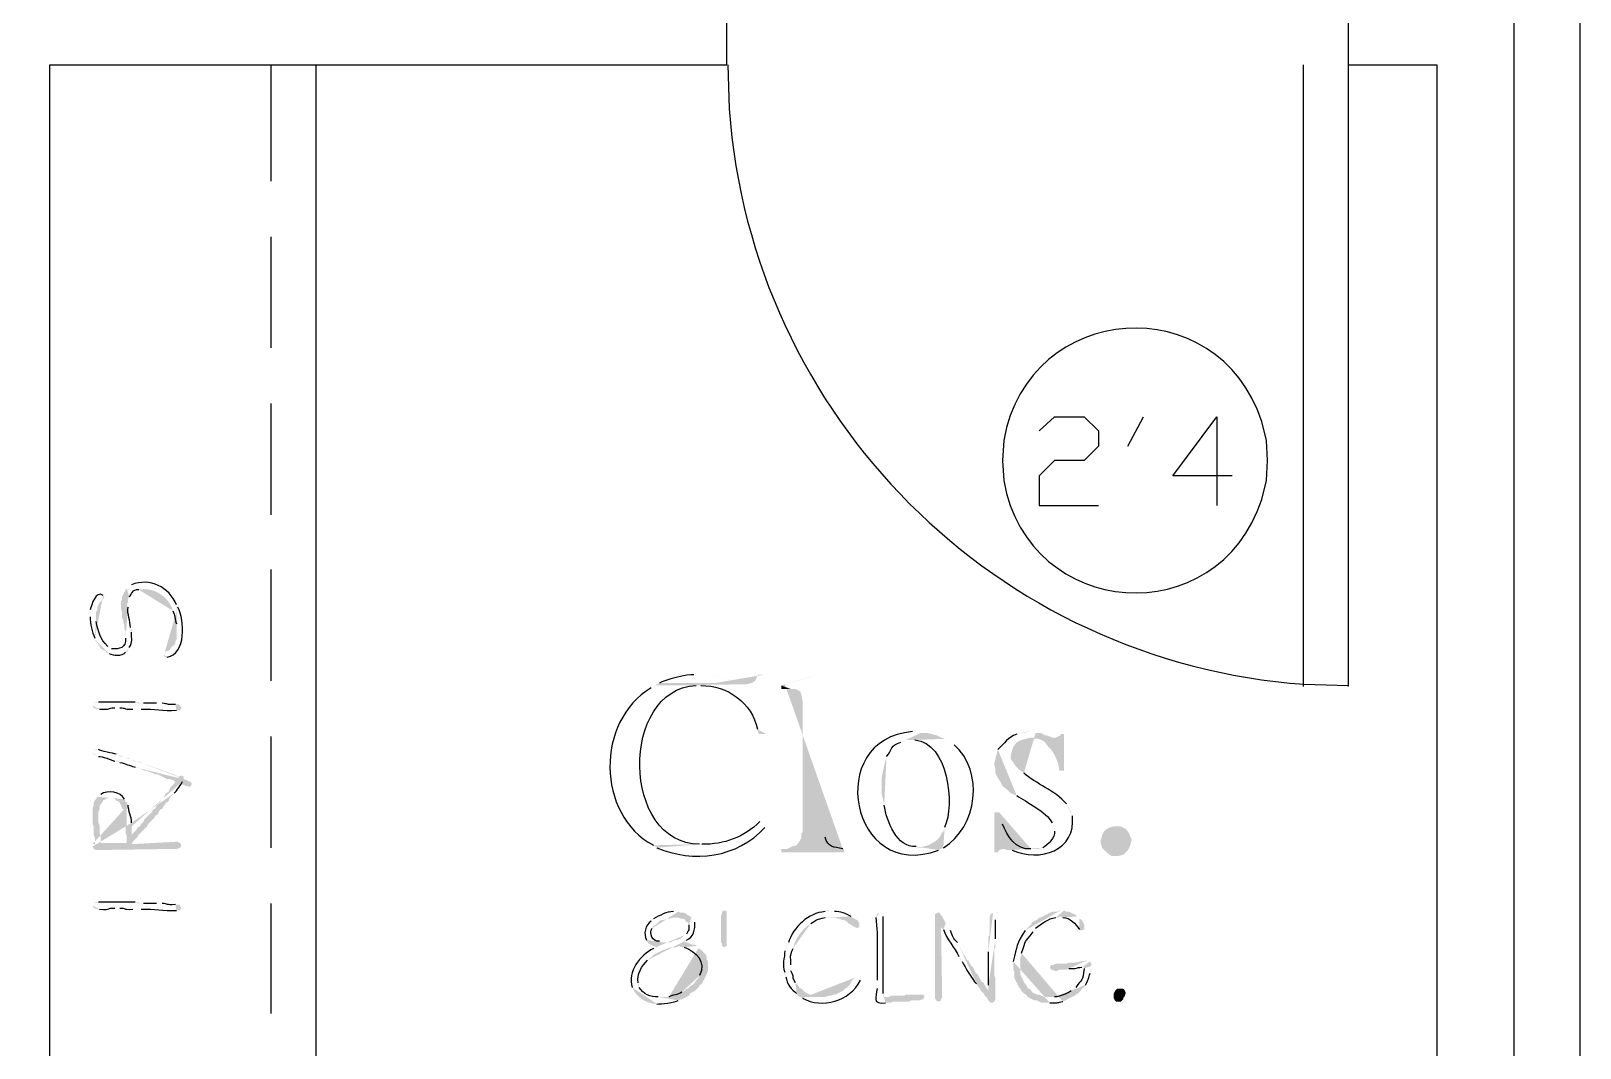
# Model space of a CAD drawing. Header units: inches. Extents: x -167 to 6071, y -6287 to -2731.
# Drawn here: x 1023.6 to 1093.4, y -5789.9 to -5744.1 of the extents above; entities that cross this region are included whole.
import ezdxf

# ---------------------------------------------------------------- set-up
doc = ezdxf.new("R2010")
doc.units = ezdxf.units.IN
doc.header["$LTSCALE"] = 96
doc.header["$MEASUREMENT"] = 0
doc.layers.add('PDF_Geometry', color=7, linetype='Continuous', true_color=0x4a4a4a)
doc.layers.add('PDF_Solid Fills', color=7, linetype='Continuous')

msp = doc.modelspace()

# ---------------------------------------------------------------- hatches: boundary and pattern name
at = {"layer": 'PDF_Solid Fills', "transparency": 33554559}
h = msp.add_hatch(color=256, dxfattribs=at)
h.paths.add_polyline_path([(1026.463, -5771.455), (1026.517, -5771.562), (1026.623, -5771.669), (1026.677, -5771.775), (1026.73, -5771.882), (1026.943, -5771.989), (1026.997, -5772.095), (1027.103, -5772.095)], flags=0)
h.paths.add_polyline_path([(1027.85, -5772.042), (1027.957, -5771.989), (1027.957, -5771.935), (1028.01, -5771.829)], flags=0)
h.paths.add_polyline_path([(1028.117, -5771.135), (1028.117, -5771.029), (1028.063, -5770.922)], flags=0)
h.paths.add_polyline_path([(1027.957, -5770.015), (1027.903, -5769.909), (1027.903, -5769.162), (1027.85, -5769.215), (1027.85, -5771.402)], flags=0)
h.paths.add_polyline_path([(1027.21, -5771.882), (1027.103, -5771.829), (1027.05, -5771.775)], flags=0)
h.paths.add_polyline_path([(1026.517, -5770.655), (1026.517, -5770.389)], flags=0)
for points in [[(1027.637, -5769.909), (1027.637, -5770.069), (1027.69, -5770.229), (1027.69, -5770.495), (1027.743, -5770.602), (1027.743, -5770.709), (1027.797, -5770.815), (1027.797, -5770.975), (1027.85, -5771.082), (1027.85, -5771.402), (1027.85, -5769.215), (1027.743, -5769.429), (1027.69, -5769.535), (1027.69, -5769.642), (1027.637, -5769.749)], [(1070.143, -5775.722), (1069.983, -5775.722), (1069.983, -5775.775), (1069.77, -5775.882), (1068.65, -5775.882), (1068.757, -5775.935), (1068.97, -5775.935), (1069.13, -5775.989), (1069.29, -5776.095), (1069.397, -5776.255), (1069.557, -5776.415), (1069.663, -5776.575), (1069.77, -5776.789), (1069.877, -5777.055), (1069.93, -5777.375), (1070.143, -5777.375)], [(1026.357, -5779.349), (1026.357, -5779.775), (1026.41, -5779.882), (1026.41, -5780.255), (1026.463, -5780.415), (1026.463, -5780.682), (1026.517, -5778.655), (1026.463, -5778.709), (1026.41, -5778.815), (1026.41, -5778.922), (1026.357, -5779.082), (1026.357, -5779.189)], [(1073.183, -5780.522), (1073.13, -5780.735), (1073.023, -5780.949), (1072.97, -5781.002), (1072.81, -5781.162), (1072.597, -5781.215), (1072.277, -5781.215), (1072.063, -5781.055), (1072.01, -5781.002), (1071.85, -5780.842), (1071.797, -5780.629), (1071.797, -5780.522), (1071.85, -5780.309), (1071.957, -5780.095), (1072.01, -5780.042), (1072.17, -5779.935), (1072.383, -5779.882), (1072.703, -5779.882), (1072.917, -5779.989), (1072.97, -5780.042), (1073.077, -5780.202), (1073.183, -5780.469)], [(1054.943, -5783.935), (1054.943, -5785.269), (1054.837, -5785.322), (1054.73, -5785.269), (1054.73, -5785.162), (1054.677, -5785.109), (1054.677, -5783.935), (1054.73, -5783.775), (1054.73, -5783.722), (1054.837, -5783.669), (1054.943, -5783.722)], [(1060.597, -5783.989), (1059.583, -5783.989), (1059.85, -5783.989), (1059.957, -5784.042), (1060.063, -5784.042), (1060.117, -5784.095), (1060.223, -5784.095), (1060.33, -5784.149), (1060.437, -5784.255), (1060.543, -5784.309), (1060.597, -5784.362), (1060.703, -5784.415), (1060.81, -5784.469), (1060.917, -5784.415), (1060.917, -5784.255), (1060.863, -5784.149), (1060.81, -5784.095), (1060.703, -5784.042)], [(1064.437, -5783.775), (1064.33, -5783.829), (1064.33, -5787.615), (1064.383, -5787.722), (1064.49, -5787.775), (1064.597, -5787.722), (1064.597, -5787.669), (1064.65, -5787.562), (1064.597, -5784.362), (1064.81, -5784.255), (1064.757, -5784.149), (1064.65, -5783.935), (1064.597, -5783.882), (1064.543, -5783.775)], [(1063.637, -5787.455), (1062.997, -5787.455), (1062.943, -5787.509), (1062.357, -5787.509), (1062.25, -5787.562), (1061.983, -5787.562), (1063.85, -5787.562), (1063.797, -5787.455), (1063.743, -5787.455)], [(1072.597, -5787.775), (1072.49, -5787.775), (1072.437, -5787.722), (1072.383, -5787.615), (1072.383, -5787.402), (1072.437, -5787.295), (1072.543, -5787.189), (1072.81, -5787.189), (1072.863, -5787.242), (1072.917, -5787.349), (1072.917, -5787.402), (1072.863, -5787.562), (1072.81, -5787.615), (1072.81, -5787.669), (1072.703, -5787.775)]]:
    msp.add_hatch(color=256, dxfattribs=at).paths.add_polyline_path(points)
h = msp.add_hatch(color=256, dxfattribs=at)
h.paths.add_polyline_path([(1027.903, -5769.162), (1027.903, -5769.909), (1027.957, -5769.749), (1027.957, -5769.642), (1028.01, -5769.535)], flags=0)
h.paths.add_polyline_path([(1029.983, -5770.175, 0.376559), (1028.437, -5769.215)], flags=0)
h.paths.add_polyline_path([(1030.143, -5770.762), (1030.143, -5771.135), (1030.143, -5769.909)], flags=0)
h.paths.add_polyline_path([(1028.117, -5769.002), (1028.01, -5769.109)], flags=0)
h = msp.add_hatch(color=256, dxfattribs=at)
h.paths.add_polyline_path([(1026.25, -5770.389), (1026.25, -5770.442)], flags=0)
h.paths.add_polyline_path([(1026.463, -5771.402), (1026.463, -5771.455), (1026.517, -5770.389), (1026.517, -5770.229), (1026.57, -5770.122), (1026.57, -5770.015), (1026.623, -5769.909), (1026.677, -5769.802), (1026.783, -5769.695), (1026.783, -5769.642), (1026.837, -5769.642), (1026.89, -5769.535), (1026.837, -5769.482)], flags=0)
h.paths.add_polyline_path([(1026.25, -5770.122), (1026.25, -5770.282)], flags=0)
h = msp.add_hatch(color=256, dxfattribs=at)
h.paths.add_polyline_path([(1029.557, -5772.149), (1029.61, -5772.255), (1029.717, -5772.255)], flags=0)
h.paths.add_polyline_path([(1030.197, -5770.015), (1030.143, -5769.909), (1030.143, -5771.455), (1030.09, -5771.562), (1030.09, -5771.615), (1030.037, -5771.722), (1029.93, -5771.775), (1029.877, -5771.882), (1029.77, -5771.989), (1029.663, -5771.989), (1029.61, -5772.042)], flags=0)
h = msp.add_hatch(color=256, dxfattribs=at)
h.paths.add_polyline_path([(1051.69, -5773.535), (1051.53, -5773.642)], flags=0)
h.paths.add_polyline_path([(1051.637, -5780.735), (1053.823, -5780.682), (1053.717, -5780.682)], flags=0)
h.paths.add_polyline_path([(1053.557, -5773.535), (1053.77, -5773.535)], flags=0)
h = msp.add_hatch(color=256, dxfattribs=at)
h.paths.add_polyline_path([(1056.597, -5773.055), (1056.33, -5773.055), (1056.33, -5773.109), (1056.223, -5773.322), (1056.063, -5773.429), (1055.85, -5773.482), (1051.69, -5773.535), (1053.77, -5773.535)], flags=0)
h.paths.add_polyline_path([(1056.33, -5775.509), (1056.383, -5775.722), (1056.703, -5775.722)], flags=0)
h = msp.add_hatch(color=256, dxfattribs=at)
h.paths.add_polyline_path([(1053.61, -5773.055), (1053.45, -5773.055)], flags=0)
h.paths.add_polyline_path([(1051.903, -5773.429), (1051.69, -5773.535), (1055.85, -5773.482), (1055.69, -5773.429)], flags=0)
h.paths.add_polyline_path([(1055.69, -5773.429, 0.003622), (1054.09, -5773.055)], flags=0)
h.paths.add_polyline_path([(1054.09, -5773.055), (1053.877, -5773.055)], flags=0)
h = msp.add_hatch(color=256, dxfattribs=at)
h.paths.add_polyline_path([(1059.317, -5772.949), (1059.21, -5773.002)], flags=0)
h.paths.add_polyline_path([(1057.557, -5773.482, 0.008193), (1059.21, -5773.002)], flags=0)
h.paths.add_polyline_path([(1057.557, -5773.482), (1057.397, -5773.535), (1057.823, -5773.695), (1058.037, -5773.695), (1058.25, -5773.802), (1058.303, -5773.962), (1058.357, -5774.229), (1058.357, -5780.149), (1058.303, -5780.202), (1058.303, -5780.415), (1058.197, -5780.575), (1058.09, -5780.735), (1057.877, -5780.789), (1057.663, -5780.895), (1057.397, -5780.895), (1057.397, -5781.055), (1060.223, -5781.055), (1060.223, -5780.895), (1060.17, -5780.895)], flags=0)
h.paths.add_polyline_path([(1059.37, -5780.362), (1059.317, -5780.149)], flags=0)
h = msp.add_hatch(color=256, dxfattribs=at)
h.paths.add_polyline_path([(1026.357, -5774.442), (1026.41, -5774.549), (1026.57, -5774.602), (1026.677, -5774.602)], flags=0)
h.paths.add_polyline_path([(1027.37, -5774.549), (1027.583, -5774.549)], flags=0)
h.paths.add_polyline_path([(1028.17, -5774.602), (1028.543, -5774.602)], flags=0)
h.paths.add_polyline_path([(1030.143, -5774.655), (1030.303, -5774.655), (1030.357, -5774.549), (1030.303, -5774.442), (1030.25, -5774.389), (1030.09, -5774.389)], flags=0)
h.paths.add_polyline_path([(1029.503, -5774.335), (1029.237, -5774.335)], flags=0)
h.paths.add_polyline_path([(1028.65, -5774.335), (1028.383, -5774.335), (1028.277, -5774.282)], flags=0)
h.paths.add_polyline_path([(1026.623, -5774.282), (1026.517, -5774.282), (1026.41, -5774.335)], flags=0)
h = msp.add_hatch(color=256, dxfattribs=at)
h.paths.add_polyline_path([(1063.423, -5775.615), (1063.317, -5775.615)], flags=0)
h.paths.add_polyline_path([(1064.49, -5780.949), (1064.703, -5780.842), (1063.583, -5780.842), (1063.477, -5780.789)], flags=0)
h.paths.add_polyline_path([(1062.037, -5778.922), (1061.983, -5778.655), (1061.93, -5778.442), (1061.93, -5777.642), (1061.983, -5777.375), (1062.09, -5776.949), (1062.143, -5776.735)], flags=0)
h.paths.add_polyline_path([(1062.783, -5776.095), (1062.997, -5775.989), (1063.21, -5775.989), (1064.81, -5775.935), (1064.597, -5775.882), (1064.383, -5775.775), (1063.957, -5775.669), (1063.69, -5775.669)], flags=0)
h = msp.add_hatch(color=256, dxfattribs=at)
h.paths.add_polyline_path([(1068.597, -5775.615), (1068.49, -5775.615), (1068.223, -5775.669), (1068.01, -5775.722)], flags=0)
h.paths.add_polyline_path([(1067.157, -5776.415), (1067.103, -5776.629), (1067.05, -5776.842), (1066.997, -5777.055), (1066.997, -5777.109), (1067.05, -5777.322), (1067.05, -5777.482), (1067.157, -5777.695), (1067.263, -5777.855), (1067.37, -5778.069), (1067.583, -5778.229), (1067.743, -5778.389), (1068.01, -5778.495)], flags=0)
h.paths.add_polyline_path([(1069.61, -5779.722), (1069.663, -5779.882), (1069.717, -5780.095)], flags=0)
h.paths.add_polyline_path([(1069.183, -5780.842), (1068.97, -5780.895), (1067.423, -5780.895), (1067.583, -5780.949), (1067.797, -5780.949)], flags=0)
h.paths.add_polyline_path([(1070.517, -5779.402), (1070.463, -5779.242), (1070.357, -5779.029), (1070.25, -5778.869)], flags=0)
h.paths.add_polyline_path([(1068.33, -5777.482), (1068.117, -5777.322), (1067.957, -5777.162), (1067.85, -5777.002), (1067.743, -5776.842), (1067.743, -5776.682), (1067.797, -5776.469), (1067.85, -5776.309), (1068.01, -5776.095), (1068.223, -5775.989), (1068.65, -5775.882), (1069.77, -5775.882), (1069.61, -5775.882), (1069.343, -5775.775), (1069.29, -5775.775), (1069.077, -5775.669), (1068.863, -5775.669)], flags=0)
h = msp.add_hatch(color=256, dxfattribs=at)
h.paths.add_polyline_path([(1064.81, -5775.935), (1063.21, -5775.989), (1063.423, -5775.989)], flags=0)
h.paths.add_polyline_path([(1064.757, -5779.935), (1064.703, -5780.149), (1064.65, -5780.149), (1064.543, -5780.362), (1064.383, -5780.522), (1064.223, -5780.629), (1064.01, -5780.735), (1063.583, -5780.842), (1064.703, -5780.842)], flags=0)
h.paths.add_polyline_path([(1065.183, -5776.202), (1064.97, -5776.042)], flags=0)
h = msp.add_hatch(color=256, dxfattribs=at)
h.paths.add_polyline_path([(1026.357, -5776.575), (1026.41, -5776.629), (1026.517, -5776.682), (1026.623, -5776.735)], flags=0)
h.paths.add_polyline_path([(1027.37, -5776.949), (1027.477, -5776.949), (1027.583, -5777.002)], flags=0)
h.paths.add_polyline_path([(1028.277, -5777.215), (1028.383, -5777.215), (1028.703, -5777.375), (1028.81, -5777.375), (1028.917, -5777.429), (1029.077, -5777.482), (1029.183, -5777.535), (1029.29, -5777.535), (1029.717, -5777.749), (1029.823, -5777.749), (1029.983, -5777.802), (1030.143, -5777.909), (1030.463, -5778.015), (1030.57, -5778.069), (1030.677, -5778.069), (1030.677, -5778.122), (1030.783, -5778.069), (1030.837, -5777.962), (1030.783, -5777.909), (1030.783, -5777.855), (1030.677, -5777.855), (1030.623, -5777.802)], flags=0)
h.paths.add_polyline_path([(1030.623, -5777.802, 0.021662), (1028.65, -5777.055)], flags=0)
h.paths.add_polyline_path([(1028.65, -5777.055), (1028.543, -5777.002), (1028.383, -5776.949), (1028.277, -5776.949), (1028.063, -5776.842), (1027.957, -5776.842), (1027.85, -5776.789), (1027.743, -5776.735), (1027.637, -5776.735), (1027.53, -5776.682), (1027.423, -5776.629)], flags=0)
h.paths.add_polyline_path([(1026.623, -5776.415), (1026.517, -5776.415), (1026.41, -5776.469)], flags=0)
h = msp.add_hatch(color=256, dxfattribs=at)
h.paths.add_polyline_path([(1028.117, -5779.722), (1028.117, -5780.682), (1028.17, -5780.575), (1028.277, -5780.469), (1028.383, -5780.362), (1028.437, -5780.255), (1028.65, -5780.042), (1028.703, -5779.989), (1028.81, -5779.882), (1028.863, -5779.775), (1028.97, -5779.669), (1029.023, -5779.615), (1029.13, -5779.509), (1029.183, -5779.402), (1029.29, -5779.349), (1029.343, -5779.242), (1029.397, -5779.135), (1029.503, -5779.082), (1029.557, -5778.975), (1029.61, -5778.922), (1029.663, -5778.815), (1029.77, -5778.762), (1029.823, -5778.655), (1029.877, -5778.549), (1030.037, -5778.389)], flags=0)
h.paths.add_polyline_path([(1030.41, -5777.855), (1030.463, -5777.802), (1030.463, -5777.642), (1030.357, -5777.589), (1030.25, -5777.642), (1030.197, -5777.749), (1030.09, -5777.855), (1030.037, -5777.962), (1029.93, -5778.069), (1029.877, -5778.122), (1029.823, -5778.229), (1029.77, -5778.335), (1029.663, -5778.389), (1029.61, -5778.495), (1029.557, -5778.602), (1029.45, -5778.709), (1029.397, -5778.815), (1029.29, -5778.869), (1029.183, -5779.082), (1029.077, -5779.135), (1029.023, -5779.242), (1028.97, -5779.295), (1028.863, -5779.402), (1028.81, -5779.455), (1028.703, -5779.562), (1028.65, -5779.669), (1028.543, -5779.775), (1028.49, -5779.882), (1028.383, -5779.935), (1028.33, -5780.042), (1028.117, -5780.255), (1028.117, -5779.882)], flags=0)
h = msp.add_hatch(color=256, dxfattribs=at)
h.paths.add_polyline_path([(1026.57, -5778.549), (1026.623, -5779.349), (1026.623, -5779.242), (1026.677, -5779.082), (1026.677, -5778.975), (1026.73, -5778.869), (1026.783, -5778.815), (1026.837, -5778.709), (1027.05, -5778.602), (1027.263, -5778.602), (1027.37, -5778.655), (1027.423, -5778.709), (1027.53, -5778.762), (1027.583, -5778.815), (1027.637, -5778.922), (1027.69, -5779.082), (1027.743, -5779.082), (1027.743, -5779.242), (1027.797, -5779.349), (1027.797, -5779.562), (1027.85, -5779.669), (1027.85, -5780.202), (1027.903, -5780.309), (1027.903, -5780.629), (1027.903, -5778.762), (1027.85, -5778.762), (1027.797, -5778.655)], flags=0)
h.paths.add_polyline_path([(1026.73, -5778.442), (1026.623, -5778.495)], flags=0)
h = msp.add_hatch(color=256, dxfattribs=at)
h.paths.add_polyline_path([(1026.357, -5780.789), (1026.41, -5780.895), (1026.517, -5780.949), (1030.143, -5780.895), (1030.197, -5780.895), (1030.303, -5780.842), (1030.357, -5780.735), (1030.303, -5780.629), (1030.197, -5780.575), (1030.143, -5780.575), (1028.117, -5780.682), (1028.117, -5779.722)], flags=0)
h.paths.add_polyline_path([(1027.957, -5778.922), (1027.903, -5778.869), (1027.903, -5780.629), (1026.73, -5780.629), (1026.73, -5780.362), (1026.677, -5780.202), (1026.677, -5779.829), (1026.623, -5779.722), (1026.623, -5779.349), (1026.57, -5778.549), (1026.517, -5778.655), (1026.463, -5780.682), (1026.357, -5780.682)], flags=0)
h = msp.add_hatch(color=256, dxfattribs=at)
h.paths.add_polyline_path([(1056.65, -5779.509), (1056.437, -5779.669)], flags=0)
h.paths.add_polyline_path([(1053.823, -5780.682), (1051.637, -5780.735), (1051.797, -5780.842)], flags=0)
h.paths.add_polyline_path([(1056.65, -5779.935), (1056.863, -5779.775)], flags=0)
h = msp.add_hatch(color=256, dxfattribs=at)
h.paths.add_polyline_path([(1067.21, -5779.242), (1066.997, -5779.242), (1066.997, -5781.055), (1067.157, -5781.055), (1067.21, -5780.949), (1067.423, -5780.895), (1068.703, -5780.895), (1068.65, -5780.895)], flags=0)
h.paths.add_polyline_path([(1067.37, -5779.775), (1067.263, -5779.509)], flags=0)
h = msp.add_hatch(color=256, dxfattribs=at)
h.paths.add_polyline_path([(1026.357, -5783.455), (1026.41, -5783.562), (1026.57, -5783.615), (1026.677, -5783.615)], flags=0)
h.paths.add_polyline_path([(1027.37, -5783.562), (1027.583, -5783.562)], flags=0)
h.paths.add_polyline_path([(1028.17, -5783.615), (1028.543, -5783.615)], flags=0)
h.paths.add_polyline_path([(1030.143, -5783.669), (1030.303, -5783.669), (1030.357, -5783.562), (1030.303, -5783.455), (1030.25, -5783.402), (1030.09, -5783.402)], flags=0)
h.paths.add_polyline_path([(1029.503, -5783.349), (1029.237, -5783.349)], flags=0)
h.paths.add_polyline_path([(1028.65, -5783.349), (1028.383, -5783.349), (1028.277, -5783.295)], flags=0)
h.paths.add_polyline_path([(1026.623, -5783.295), (1026.517, -5783.295), (1026.41, -5783.349)], flags=0)
h = msp.add_hatch(color=256, dxfattribs=at)
h.paths.add_polyline_path([(1053.343, -5783.989), (1052.597, -5783.989), (1052.757, -5783.989), (1052.863, -5784.042), (1052.97, -5784.042), (1053.077, -5784.095), (1053.077, -5784.149), (1053.183, -5784.202), (1053.237, -5784.309)], flags=0)
h.paths.add_polyline_path([(1053.13, -5784.735), (1053.023, -5784.789), (1052.917, -5784.895), (1052.703, -5785.002), (1052.597, -5785.002), (1052.383, -5785.109), (1051.37, -5785.109), (1051.423, -5785.162), (1051.53, -5785.215), (1051.637, -5785.269), (1051.797, -5785.322), (1051.743, -5785.322), (1051.637, -5785.375)], flags=0)
h.paths.add_polyline_path([(1050.677, -5787.135, 0.291201), (1051.797, -5787.882)], flags=0)
h.paths.add_polyline_path([(1052.757, -5787.722), (1052.863, -5787.669), (1052.917, -5787.669), (1053.023, -5787.615), (1051.957, -5787.562), (1051.85, -5787.562)], flags=0)
h.paths.add_polyline_path([(1050.997, -5787.135), (1050.943, -5787.029), (1050.943, -5786.922)], flags=0)
h.paths.add_polyline_path([(1051.37, -5785.909), (1051.477, -5785.802), (1051.583, -5785.749), (1051.583, -5785.695), (1052.117, -5785.429), (1052.17, -5785.429), (1052.277, -5785.375), (1052.437, -5785.322), (1052.65, -5785.322), (1052.81, -5785.269), (1053.61, -5785.269), (1053.503, -5785.215), (1053.397, -5785.215), (1053.29, -5785.162), (1053.13, -5785.109), (1053.023, -5785.109), (1053.13, -5785.002)], flags=0)
h.paths.add_polyline_path([(1053.503, -5784.202), (1053.45, -5784.095)], flags=0)
h = msp.add_hatch(color=256, dxfattribs=at)
h.paths.add_polyline_path([(1052.65, -5783.722), (1052.543, -5783.722)], flags=0)
h.paths.add_polyline_path([(1051.637, -5784.042), (1051.583, -5784.042), (1051.53, -5784.149)], flags=0)
h.paths.add_polyline_path([(1051.317, -5785.002), (1051.37, -5785.109), (1052.117, -5785.109), (1052.01, -5785.109), (1051.903, -5785.055)], flags=0)
h.paths.add_polyline_path([(1051.583, -5784.469), (1051.637, -5784.362), (1051.743, -5784.309), (1051.85, -5784.202), (1051.903, -5784.149), (1052.01, -5784.095), (1052.117, -5784.095), (1052.223, -5784.042), (1052.383, -5784.042), (1052.49, -5783.989), (1053.343, -5783.989), (1053.29, -5783.935), (1053.183, -5783.882), (1053.13, -5783.829), (1053.023, -5783.775), (1052.863, -5783.775), (1052.757, -5783.722)], flags=0)
h = msp.add_hatch(color=256, dxfattribs=at)
h.paths.add_polyline_path([(1059.583, -5783.669), (1059.477, -5783.669), (1059.37, -5783.722)], flags=0)
h.paths.add_polyline_path([(1057.717, -5785.109), (1057.663, -5785.215), (1057.61, -5785.322), (1057.557, -5785.482)], flags=0)
h.paths.add_polyline_path([(1057.557, -5786.442), (1057.557, -5786.549), (1057.61, -5786.655)], flags=0)
h.paths.add_polyline_path([(1058.09, -5787.402), (1058.143, -5787.509), (1058.25, -5787.562), (1059.263, -5787.562), (1059.157, -5787.562), (1058.997, -5787.509), (1058.89, -5787.509), (1058.783, -5787.455), (1058.677, -5787.455), (1058.463, -5787.349), (1058.41, -5787.295), (1058.303, -5787.189), (1058.197, -5787.135), (1058.197, -5787.082), (1058.09, -5786.975), (1058.037, -5786.922)], flags=0)
h.paths.add_polyline_path([(1057.823, -5786.389), (1057.823, -5786.122)], flags=0)
h.paths.add_polyline_path([(1058.73, -5784.255, 0.196637), (1057.93, -5785.375)], flags=0)
h.paths.add_polyline_path([(1059.37, -5783.989), (1060.597, -5783.989), (1060.543, -5783.935)], flags=0)
h.paths.add_polyline_path([(1059.797, -5783.722), (1059.69, -5783.669)], flags=0)
h = msp.add_hatch(color=256, dxfattribs=at)
h.paths.add_polyline_path([(1061.823, -5783.775), (1061.717, -5783.829), (1061.663, -5783.989)], flags=0)
h.paths.add_polyline_path([(1061.717, -5786.815), (1061.717, -5787.189)], flags=0)
h.paths.add_polyline_path([(1062.09, -5787.829), (1062.303, -5787.829), (1062.463, -5787.775), (1063.157, -5787.775), (1063.263, -5787.722), (1063.637, -5787.722), (1063.743, -5787.669), (1063.797, -5787.669), (1063.85, -5787.562), (1061.983, -5787.562), (1061.983, -5787.402)], flags=0)
h.paths.add_polyline_path([(1061.983, -5783.935), (1061.93, -5783.829)], flags=0)
h = msp.add_hatch(color=256, dxfattribs=at)
h.paths.add_polyline_path([(1066.943, -5783.775), (1066.837, -5783.829), (1066.783, -5783.989), (1066.783, -5784.789), (1066.73, -5784.842), (1066.73, -5785.535)], flags=0)
h.paths.add_polyline_path([(1066.73, -5787.029), (1066.73, -5787.295), (1066.41, -5787.295), (1066.517, -5787.402), (1066.57, -5787.509), (1066.677, -5787.615), (1066.73, -5787.722), (1066.783, -5787.775), (1066.837, -5787.829), (1066.89, -5787.829), (1066.997, -5787.775), (1067.05, -5787.669), (1067.05, -5786.709), (1066.997, -5786.602), (1066.997, -5785.429), (1067.05, -5785.322), (1067.05, -5784.949)], flags=0)
h.paths.add_polyline_path([(1067.05, -5784.095), (1067.05, -5783.829)], flags=0)
h = msp.add_hatch(color=256, dxfattribs=at)
h.paths.add_polyline_path([(1069.983, -5783.669), (1069.93, -5783.669), (1069.823, -5783.722), (1069.61, -5783.722), (1069.29, -5783.882), (1069.183, -5783.935), (1069.077, -5783.989), (1069.023, -5783.989), (1068.917, -5784.095), (1068.703, -5784.202), (1068.65, -5784.309), (1068.543, -5784.415), (1068.49, -5784.469), (1068.383, -5784.575)], flags=0)
h.paths.add_polyline_path([(1067.85, -5785.962), (1067.85, -5786.335), (1067.903, -5786.442), (1067.903, -5786.709), (1067.957, -5786.815), (1068.01, -5786.922), (1068.063, -5787.029), (1068.117, -5787.135), (1068.17, -5787.189), (1068.223, -5787.295), (1068.33, -5787.402), (1068.437, -5787.455), (1068.49, -5787.562), (1068.81, -5787.722), (1068.917, -5787.722), (1069.13, -5787.829), (1069.503, -5787.829)], flags=0)
h.paths.add_polyline_path([(1070.09, -5787.775), (1070.197, -5787.722), (1070.303, -5787.669), (1070.41, -5787.615), (1070.517, -5787.562), (1069.237, -5787.562), (1069.023, -5787.455), (1068.917, -5787.455), (1068.703, -5787.349), (1068.65, -5787.242), (1068.543, -5787.189), (1068.49, -5787.135), (1068.437, -5787.029), (1068.383, -5786.975), (1068.33, -5786.869), (1068.277, -5786.762), (1068.223, -5786.655), (1068.17, -5786.549), (1068.17, -5785.802), (1068.223, -5785.695), (1068.223, -5785.589)], flags=0)
h.paths.add_polyline_path([(1068.757, -5784.629), (1068.81, -5784.575), (1068.863, -5784.469)], flags=0)
h.paths.add_polyline_path([(1069.77, -5783.989), (1069.877, -5783.989), (1069.983, -5783.935), (1070.73, -5783.935), (1070.677, -5783.882), (1070.357, -5783.722), (1070.25, -5783.722), (1070.143, -5783.669)], flags=0)
h = msp.add_hatch(color=256, dxfattribs=at)
h.paths.add_polyline_path([(1070.73, -5783.935), (1069.983, -5783.935), (1070.09, -5783.989)], flags=0)
h.paths.add_polyline_path([(1070.837, -5784.522), (1070.943, -5784.575), (1071.05, -5784.522), (1071.05, -5784.309), (1070.997, -5784.202), (1070.943, -5784.095), (1070.837, -5784.042)], flags=0)
h = msp.add_hatch(color=256, dxfattribs=at)
h.paths.add_polyline_path([(1064.81, -5784.255), (1064.597, -5784.362), (1064.597, -5784.415), (1064.703, -5784.522)], flags=0)
h.paths.add_polyline_path([(1065.397, -5785.749), (1065.45, -5785.855), (1065.557, -5785.962)], flags=0)
h.paths.add_polyline_path([(1066.197, -5786.975), (1066.303, -5787.135), (1066.41, -5787.295), (1066.73, -5787.295), (1066.677, -5787.189), (1066.623, -5787.135), (1066.57, -5787.029), (1066.517, -5786.922), (1066.41, -5786.869), (1066.303, -5786.655), (1066.25, -5786.549), (1066.143, -5786.442), (1066.09, -5786.335), (1066.037, -5786.229), (1065.93, -5786.122), (1065.877, -5786.015), (1065.823, -5785.909), (1065.77, -5785.909), (1065.717, -5785.802), (1065.663, -5785.695), (1065.61, -5785.642), (1065.557, -5785.535), (1065.503, -5785.429), (1065.45, -5785.322), (1065.397, -5785.215), (1065.343, -5785.109)], flags=0)
h.paths.add_polyline_path([(1065.023, -5784.575), (1064.97, -5784.469), (1064.917, -5784.362)], flags=0)
h = msp.add_hatch(color=256, dxfattribs=at)
h.paths.add_polyline_path([(1053.61, -5785.269), (1052.81, -5785.269), (1052.917, -5785.322), (1053.023, -5785.322)], flags=0)
h.paths.add_polyline_path([(1053.717, -5786.602), (1053.663, -5786.709), (1053.61, -5786.762), (1053.557, -5786.815), (1053.503, -5786.922), (1053.397, -5787.029), (1053.29, -5787.082), (1053.183, -5787.189), (1053.13, -5787.189), (1053.023, -5787.295), (1052.917, -5787.349)], flags=0)
h.paths.add_polyline_path([(1052.33, -5787.562), (1051.957, -5787.562), (1053.023, -5787.615), (1053.237, -5787.509), (1053.29, -5787.402), (1053.397, -5787.349), (1053.503, -5787.295), (1053.663, -5787.135), (1053.717, -5787.029), (1053.823, -5786.975), (1053.877, -5786.869), (1053.983, -5786.655), (1054.037, -5786.549), (1054.09, -5786.389), (1054.09, -5785.962), (1054.037, -5785.855), (1054.037, -5785.749), (1053.983, -5785.642), (1053.877, -5785.535), (1053.823, -5785.482), (1053.77, -5785.429), (1053.663, -5785.375)], flags=0)
h = msp.add_hatch(color=256, dxfattribs=at)
h.paths.add_polyline_path([(1071.21, -5785.909), (1070.623, -5786.015), (1070.357, -5786.015), (1070.25, -5786.069), (1069.77, -5786.069), (1069.663, -5786.122), (1069.557, -5786.122), (1069.503, -5786.229), (1069.557, -5786.335), (1069.61, -5786.335), (1069.717, -5786.389), (1069.823, -5786.389), (1069.93, -5786.335), (1070.25, -5786.335), (1070.357, -5786.282)], flags=0)
h.paths.add_polyline_path([(1070.943, -5786.229), (1071.05, -5786.229), (1071.37, -5786.175), (1071.37, -5786.069), (1071.317, -5785.962)], flags=0)
h = msp.add_hatch(color=256, dxfattribs=at)
h.paths.add_polyline_path([(1060.81, -5786.655), (1060.703, -5786.709), (1060.597, -5786.815), (1060.543, -5786.922), (1060.49, -5787.029), (1060.383, -5787.082), (1060.383, -5787.135), (1060.277, -5787.189), (1060.17, -5787.295), (1060.063, -5787.349), (1059.957, -5787.402), (1059.85, -5787.455), (1059.743, -5787.455), (1059.637, -5787.509), (1059.53, -5787.509), (1059.37, -5787.562), (1058.25, -5787.562), (1058.357, -5787.615)], flags=0)
h.paths.add_polyline_path([(1060.97, -5786.815), (1060.917, -5786.709)], flags=0)
h = msp.add_hatch(color=256, dxfattribs=at)
h.paths.add_polyline_path([(1071.37, -5786.175), (1071.05, -5786.229), (1071.05, -5786.282)], flags=0)
h.paths.add_polyline_path([(1070.677, -5787.135), (1070.57, -5787.189), (1070.57, -5787.242), (1070.463, -5787.295)], flags=0)
h.paths.add_polyline_path([(1069.717, -5787.562), (1069.557, -5787.562), (1070.517, -5787.562), (1070.623, -5787.509), (1070.677, -5787.455), (1070.783, -5787.402), (1070.89, -5787.295), (1070.943, -5787.189), (1071.05, -5787.135), (1071.103, -5787.029)], flags=0)
h.paths.add_polyline_path([(1071.317, -5786.495), (1071.37, -5786.389), (1071.37, -5786.282)], flags=0)

# ---------------------------------------------------------------- linework, layer by layer
at = {"layer": 'PDF_Geometry', "color": 7}
for points in [[(1091.903, -5563.082), (1093.397, -5563.082), (1090.41, -5563.082), (1090.41, -6066.549), (1093.397, -6066.549), (1093.397, -5563.082)], [(1086.943, -5581.109), (1086.943, -5742.069), (1082.943, -5742.069), (1082.943, -5745.589), (1086.943, -5745.589), (1086.943, -5818.602), (1024.437, -5818.602), (1024.437, -5745.589), (1054.943, -5745.589), (1054.943, -5742.069), (978.943, -5742.069)], [(1080.917, -5745.589), (1080.917, -5773.589)], [(1082.943, -5745.589), (1082.943, -5773.589)]]:
    msp.add_lwpolyline(points, dxfattribs=at)
at = {"layer": 'PDF_Geometry'}
for points in [[(1034.41, -5750.815), (1034.41, -5745.589)], [(1086.943, -5806.602), (1036.437, -5806.602), (1036.437, -5745.589)], [(1034.41, -5758.335), (1034.41, -5753.322)], [(1034.41, -5765.855), (1034.41, -5760.842)], [(1069.023, -5762.069), (1069.717, -5761.429), (1071.05, -5761.429), (1071.69, -5762.069), (1071.69, -5762.762), (1071.05, -5763.402), (1069.717, -5763.402), (1069.023, -5764.095), (1069.023, -5765.429), (1071.69, -5765.429)], [(1073.023, -5762.762), (1073.717, -5761.429)], [(1077.717, -5764.095), (1075.05, -5764.095), (1077.023, -5761.429), (1077.023, -5765.429)], [(1079.05, -5765.162), (1079.263, -5764.309), (1079.317, -5763.402), (1079.263, -5762.495), (1079.05, -5761.642)], [(1067.423, -5762.495), (1067.37, -5763.402), (1067.423, -5764.309)], [(1034.41, -5773.322), (1034.41, -5768.309)], [(1034.41, -5780.842), (1034.41, -5775.829)], [(1034.41, -5788.309), (1034.41, -5783.349)]]:
    msp.add_lwpolyline(points, dxfattribs=at)
msp.add_lwpolyline([(1054.997, -5745.589), (1055.05, -5747.562, 0.372428), (1080.97, -5773.482), (1082.943, -5773.535)], format="xyb", dxfattribs=at)
for points in [[(1079.05, -5761.642), (1077.073, -5755.631), (1068.567, -5756.196), (1067.423, -5762.495)], [(1067.423, -5764.309), (1068.566, -5770.607), (1077.071, -5771.175), (1079.05, -5765.162)], [(1030.143, -5769.909), (1029.819, -5769.103), (1028.934, -5768.662), (1028.117, -5769.002)], [(1026.837, -5769.482), (1026.484, -5769.231), (1026.326, -5769.911), (1026.25, -5770.122)], [(1028.01, -5769.535), (1028.113, -5769.455), (1028.153, -5769.179), (1028.437, -5769.215)], [(1028.063, -5770.922), (1028.068, -5770.613), (1027.911, -5770.332), (1027.957, -5770.015)], [(1029.717, -5772.255), (1030.581, -5772.14), (1030.522, -5770.585), (1030.197, -5770.015)], [(1026.25, -5770.442), (1026.26, -5770.772), (1026.326, -5771.103), (1026.463, -5771.402)], [(1027.05, -5771.775), (1026.666, -5771.447), (1026.63, -5771.091), (1026.517, -5770.655)], [(1029.983, -5770.175), (1030.077, -5770.36), (1030.066, -5770.567), (1030.143, -5770.762)], [(1027.85, -5771.402), (1027.868, -5771.844), (1027.577, -5771.911), (1027.21, -5771.882)], [(1028.01, -5771.829), (1028.188, -5771.543), (1028.097, -5771.478), (1028.117, -5771.135)], [(1027.103, -5772.095), (1027.305, -5772.204), (1027.68, -5772.221), (1027.85, -5772.042)], [(1028.277, -5774.282), (1027.726, -5774.282), (1027.174, -5774.282), (1026.623, -5774.282)], [(1026.677, -5774.602), (1027.238, -5774.641), (1026.974, -5774.524), (1027.37, -5774.549)], [(1027.583, -5774.549), (1027.921, -5774.527), (1027.654, -5774.634), (1028.17, -5774.602)], [(1028.543, -5774.602), (1029.165, -5774.568), (1029.517, -5774.69), (1030.143, -5774.655)], [(1029.237, -5774.335), (1029.041, -5774.335), (1028.846, -5774.335), (1028.65, -5774.335)], [(1030.09, -5774.389), (1029.63, -5774.418), (1029.784, -5774.353), (1029.503, -5774.335)], [(1027.423, -5776.629), (1027.284, -5776.571), (1026.732, -5776.519), (1026.623, -5776.415)], [(1026.623, -5776.735), (1026.792, -5776.717), (1027.198, -5776.891), (1027.37, -5776.949)], [(1027.583, -5777.002), (1027.891, -5777.061), (1027.993, -5777.143), (1028.277, -5777.215)], [(1027.797, -5778.655), (1027.618, -5778.318), (1027.041, -5778.225), (1026.73, -5778.442)], [(1030.037, -5778.389), (1030.147, -5778.273), (1030.358, -5778.005), (1030.41, -5777.855)], [(1028.117, -5779.722), (1028.11, -5779.443), (1027.978, -5779.193), (1027.957, -5778.922)], [(1028.277, -5783.295), (1027.726, -5783.295), (1027.174, -5783.295), (1026.623, -5783.295)], [(1026.677, -5783.615), (1027.238, -5783.655), (1026.974, -5783.537), (1027.37, -5783.562)], [(1027.583, -5783.562), (1027.921, -5783.541), (1027.654, -5783.647), (1028.17, -5783.615)], [(1028.543, -5783.615), (1029.165, -5783.582), (1029.517, -5783.703), (1030.143, -5783.669)], [(1029.237, -5783.349), (1029.041, -5783.349), (1028.846, -5783.349), (1028.65, -5783.349)], [(1030.09, -5783.402), (1029.63, -5783.431), (1029.784, -5783.367), (1029.503, -5783.349)]]:
    msp.add_open_spline(points, degree=3, dxfattribs=at)
at = {"layer": 'PDF_Geometry', "color": 7}
for points in [[(1053.717, -5780.682), (1050.182, -5780.682), (1050.115, -5773.705), (1053.557, -5773.535)], [(1053.45, -5773.055), (1053.229, -5773.016), (1052.096, -5773.295), (1051.903, -5773.429)], [(1053.77, -5773.535), (1054.981, -5773.538), (1056.066, -5774.305), (1056.33, -5775.509)], [(1051.53, -5773.642), (1049.032, -5775.141), (1049.045, -5779.337), (1051.637, -5780.735)], [(1063.317, -5775.615), (1059.294, -5775.919), (1060.515, -5782.455), (1064.49, -5780.949)], [(1062.143, -5776.735), (1062.415, -5776.431), (1062.308, -5776.217), (1062.783, -5776.095)], [(1063.423, -5775.989), (1064.917, -5776.122), (1065.235, -5778.886), (1064.757, -5779.935)], [(1064.703, -5780.842), (1066.241, -5779.935), (1066.564, -5777.383), (1065.183, -5776.202)], [(1068.01, -5775.722), (1067.601, -5775.881), (1067.468, -5776.129), (1067.157, -5776.415)], [(1070.25, -5778.869), (1069.742, -5778.255), (1068.862, -5777.971), (1068.33, -5777.482)], [(1063.477, -5780.789), (1062.596, -5780.855), (1062.141, -5779.631), (1062.037, -5778.922)], [(1068.01, -5778.495), (1068.443, -5778.786), (1069.323, -5779.208), (1069.61, -5779.722)], [(1056.437, -5779.669), (1055.7, -5780.356), (1054.84, -5780.715), (1053.823, -5780.682)], [(1068.65, -5780.895), (1067.965, -5780.956), (1067.589, -5780.323), (1067.37, -5779.775)], [(1067.797, -5780.949), (1069.061, -5781.513), (1070.697, -5780.981), (1070.517, -5779.402)], [(1051.797, -5780.842), (1053.43, -5781.552), (1055.43, -5781.29), (1056.65, -5779.935)], [(1060.17, -5780.895), (1059.756, -5780.799), (1059.497, -5780.85), (1059.37, -5780.362)], [(1069.717, -5780.095), (1069.748, -5780.402), (1069.422, -5780.698), (1069.183, -5780.842)], [(1052.543, -5783.722), (1052.214, -5783.712), (1051.93, -5783.901), (1051.637, -5784.042)], [(1059.37, -5783.722), (1058.618, -5783.773), (1057.959, -5784.415), (1057.717, -5785.109)], [(1058.73, -5784.255), (1059.129, -5784.012), (1058.935, -5784.103), (1059.37, -5783.989)], [(1060.543, -5783.935), (1060.331, -5783.819), (1060.037, -5783.686), (1059.797, -5783.722)], [(1061.663, -5783.989), (1061.771, -5784.865), (1061.694, -5785.902), (1061.717, -5786.815)], [(1061.983, -5787.402), (1061.983, -5786.247), (1061.983, -5785.091), (1061.983, -5783.935)], [(1068.863, -5784.469), (1069.131, -5784.277), (1069.43, -5784.026), (1069.77, -5783.989)], [(1070.09, -5783.989), (1070.422, -5783.989), (1070.66, -5784.271), (1070.837, -5784.522)], [(1051.53, -5784.149), (1051.261, -5784.337), (1051.185, -5784.717), (1051.317, -5785.002)], [(1051.903, -5785.055), (1051.596, -5785.095), (1051.421, -5784.704), (1051.583, -5784.469)], [(1053.13, -5785.002), (1053.438, -5784.874), (1053.533, -5784.511), (1053.503, -5784.202)], [(1053.237, -5784.309), (1053.229, -5784.613), (1053.278, -5784.433), (1053.13, -5784.735)], [(1064.703, -5784.522), (1064.85, -5784.957), (1065.213, -5785.334), (1065.397, -5785.749)], [(1065.343, -5785.109), (1065.141, -5784.934), (1065.11, -5784.829), (1065.023, -5784.575)], [(1067.05, -5784.949), (1067.05, -5784.664), (1067.05, -5784.38), (1067.05, -5784.095)], [(1068.383, -5784.575), (1067.969, -5785.2), (1068.039, -5785.262), (1067.85, -5785.962)], [(1068.223, -5785.589), (1068.457, -5784.927), (1068.287, -5785.196), (1068.757, -5784.629)], [(1051.637, -5785.375), (1051.028, -5785.697), (1050.455, -5786.413), (1050.677, -5787.135)], [(1053.023, -5785.322), (1053.586, -5785.542), (1054.02, -5785.975), (1053.717, -5786.602)], [(1057.823, -5786.122), (1057.84, -5785.661), (1057.76, -5785.796), (1057.93, -5785.375)], [(1050.943, -5786.922), (1050.893, -5786.549), (1051.102, -5786.151), (1051.37, -5785.909)], [(1057.557, -5785.482), (1057.557, -5785.794), (1057.413, -5786.138), (1057.557, -5786.442)], [(1065.557, -5785.962), (1065.703, -5786.256), (1065.978, -5786.743), (1066.197, -5786.975)], [(1066.73, -5785.535), (1066.73, -5786.033), (1066.73, -5786.531), (1066.73, -5787.029)], [(1057.61, -5786.655), (1057.637, -5786.956), (1057.851, -5787.254), (1058.09, -5787.402)], [(1058.037, -5786.922), (1057.801, -5786.504), (1058.059, -5786.807), (1057.823, -5786.389)], [(1058.357, -5787.615), (1059.24, -5788.119), (1060.479, -5787.767), (1060.97, -5786.815)], [(1070.357, -5786.282), (1070.751, -5786.311), (1070.684, -5786.23), (1070.943, -5786.229)], [(1071.05, -5786.282), (1070.976, -5786.891), (1070.948, -5786.727), (1070.677, -5787.135)], [(1071.103, -5787.029), (1071.297, -5786.696), (1071.214, -5786.734), (1071.317, -5786.495)], [(1051.85, -5787.562), (1051.52, -5787.595), (1051.15, -5787.414), (1050.997, -5787.135)], [(1052.917, -5787.349), (1052.724, -5787.479), (1052.526, -5787.464), (1052.33, -5787.562)], [(1061.717, -5787.189), (1061.665, -5787.579), (1061.494, -5787.908), (1062.09, -5787.829)], [(1070.463, -5787.295), (1070.217, -5787.423), (1069.997, -5787.548), (1069.717, -5787.562)], [(1051.797, -5787.882), (1051.979, -5787.89), (1052.608, -5787.808), (1052.757, -5787.722)], [(1069.503, -5787.829), (1069.963, -5787.858), (1069.809, -5787.793), (1070.09, -5787.775)]]:
    msp.add_open_spline(points, degree=3, dxfattribs=at)
at = {"layer": 'PDF_Solid Fills', "transparency": 33554559}
msp.add_solid([(1057.397, -5773.535), (1057.397, -5773.695), (1057.823, -5773.695)], dxfattribs=at)

doc.saveas('drawing.dxf')
